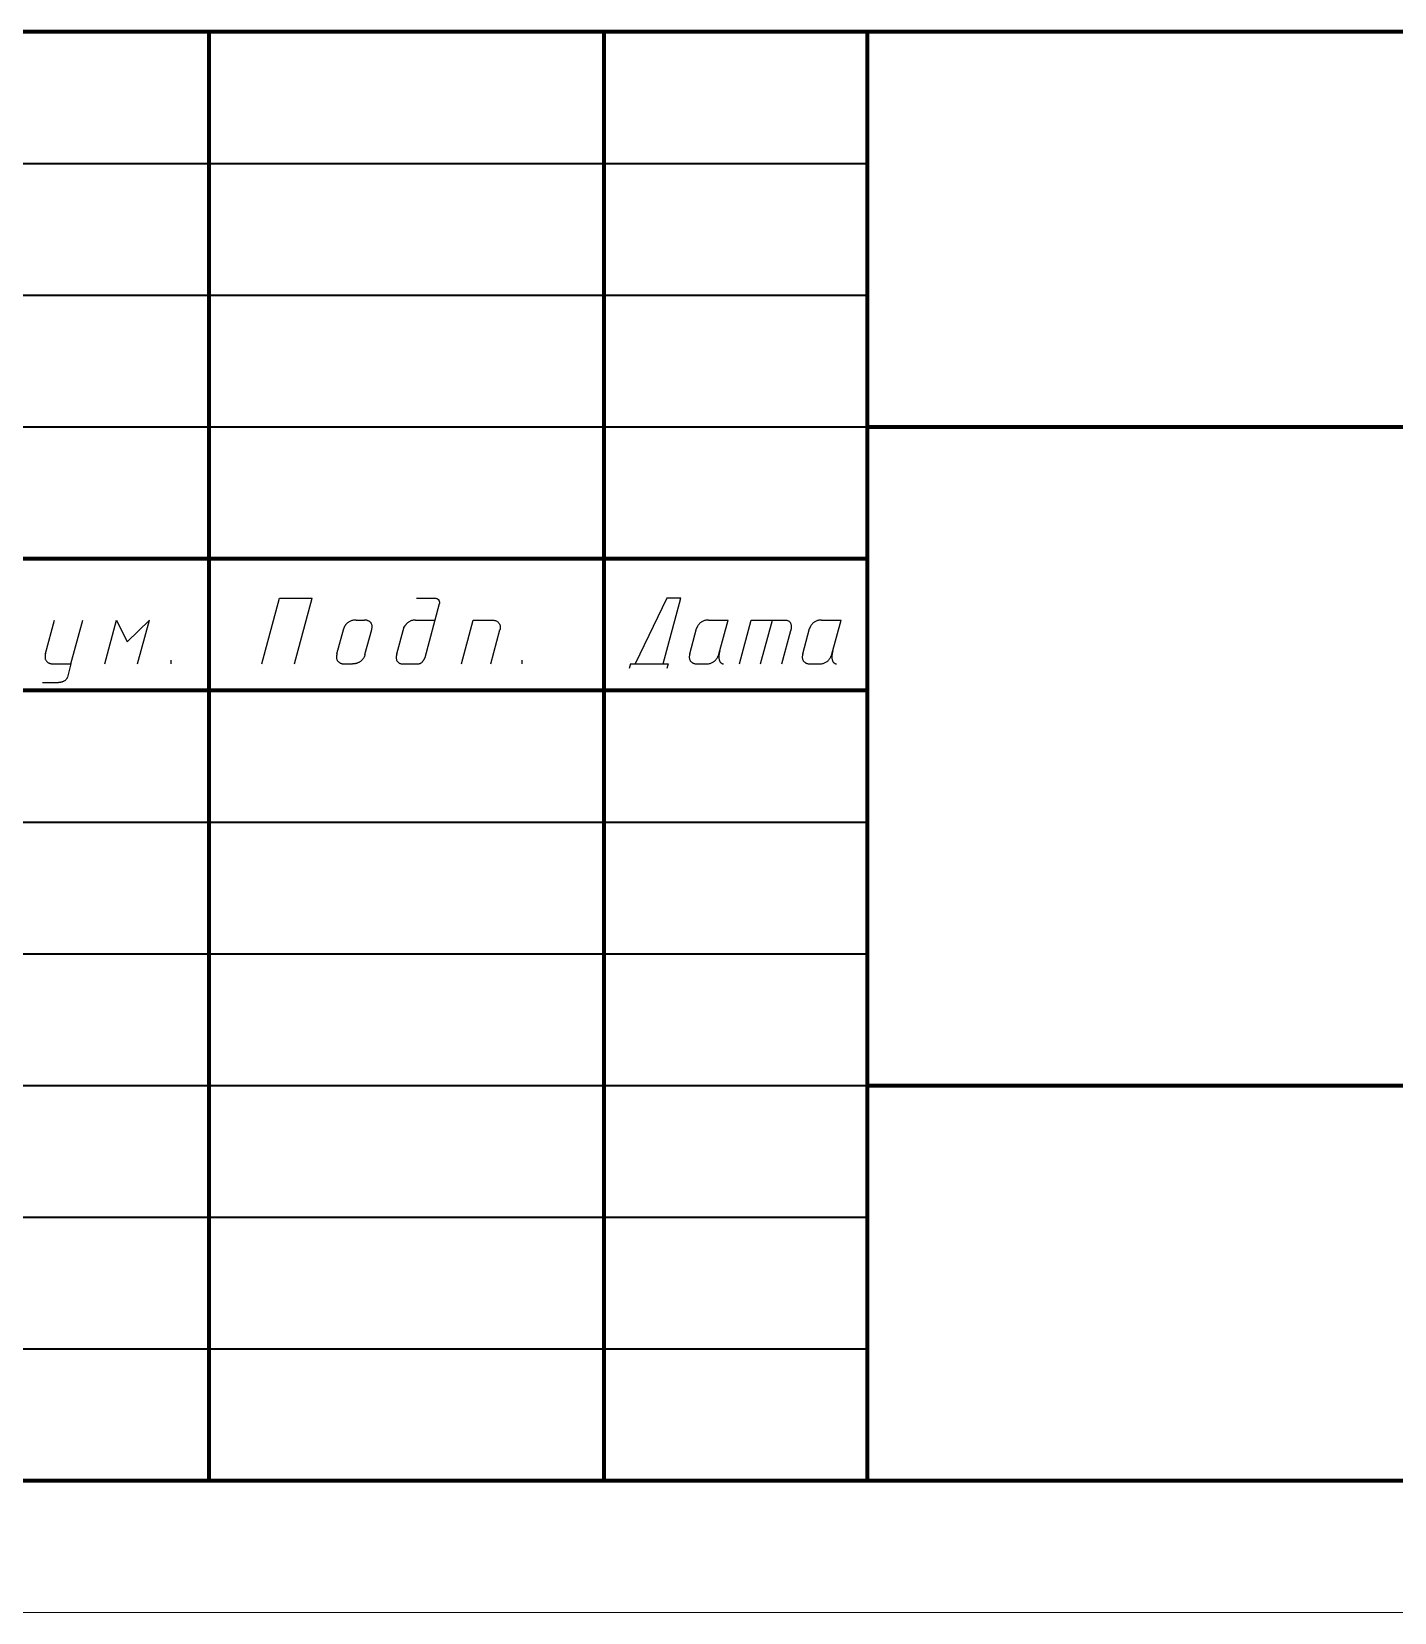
# Model space of a CAD drawing. Header units: millimetres. Extents: x 0 to 210, y 0 to 297.
# Drawn here: x 53.3 to 105, y 0 to 60 of the extents above; entities that cross this region are included whole.
import ezdxf

# ---------------------------------------------------------------- set-up
doc = ezdxf.new("R2010")
doc.units = ezdxf.units.MM
doc.layers.get('0').update_dxf_attribs({"linetype": 'CONTINUOUS', "lineweight": 0})

msp = doc.modelspace()

# ---------------------------------------------------------------- linework, layer by layer
at = {"lineweight": 100}
for p, q in [((20, 60), (205, 60)), ((60, 5), (60, 60)), ((75, 5), (75, 60)), ((85, 5), (85, 60)), ((85, 45), (205, 45)), ((20, 40), (85, 40)), ((20, 35), (85, 35)), ((85, 20), (205, 20)), ((20, 5), (205, 5))]:
    msp.add_line(p, q, dxfattribs=at)
for p, q in [((20, 55), (85, 55)), ((205, 5), (20, 5)), ((0, 0), (210, 0))]:
    msp.add_line(p, q)
at = {"lineweight": 35}
for p, q in [((20, 55), (85, 55)), ((20, 50), (85, 50)), ((20, 45), (85, 45)), ((20, 30), (85, 30)), ((20, 25), (85, 25)), ((20, 20), (85, 20)), ((20, 15), (85, 15)), ((20, 10), (85, 10))]:
    msp.add_line(p, q, dxfattribs=at)
at = {"linetype": 'CONTINUOUS', "lineweight": 25}
for p, q in [((62, 36), (62.67, 38.5)), ((62.67, 38.5), (63.92, 38.5)), ((63.25, 36), (63.92, 38.5)), ((67.872, 38.5), (68.551, 38.5)), ((68.551, 38.5), (68.575, 38.499)), ((68.575, 38.499), (68.596, 38.497)), ((68.596, 38.497), (68.616, 38.493)), ((68.616, 38.493), (68.634, 38.488)), ((68.634, 38.488), (68.651, 38.482)), ((68.651, 38.482), (68.665, 38.475)), ((68.665, 38.475), (68.679, 38.467)), ((68.679, 38.467), (68.69, 38.459)), ((68.69, 38.459), (68.701, 38.449)), ((68.701, 38.449), (68.71, 38.439)), ((68.71, 38.439), (68.718, 38.429)), ((68.718, 38.429), (68.725, 38.418)), ((68.725, 38.418), (68.73, 38.407)), ((68.73, 38.407), (68.735, 38.395)), ((68.201, 36.243), (68.751, 38.297)), ((68.735, 38.395), (68.739, 38.384)), ((68.739, 38.384), (68.742, 38.373)), ((68.742, 38.373), (68.745, 38.362)), ((68.745, 38.362), (68.747, 38.352)), ((68.747, 38.352), (68.748, 38.342)), ((68.748, 38.342), (68.749, 38.332)), ((68.749, 38.332), (68.749, 38.323)), ((68.749, 38.323), (68.749, 38.315)), ((68.749, 38.315), (68.749, 38.308)), ((68.749, 38.308), (68.749, 38.302)), ((68.749, 38.302), (68.749, 38.297)), ((68.749, 38.297), (68.749, 38.293)), ((68.749, 38.293), (68.749, 38.291)), ((68.749, 38.29), (68.75, 38.293)), ((68.749, 38.291), (68.749, 38.29)), ((68.749, 38.29), (68.749, 38.29)), ((68.75, 38.293), (68.751, 38.297)), ((53.793, 36.397), (54.133, 37.667)), ((54.759, 36), (55.205, 37.667)), ((56.038, 36), (56.485, 37.667)), ((56.038, 36), (56.485, 37.667)), ((56.485, 37.667), (56.887, 36.833)), ((57.735, 37.667), (56.887, 36.833)), ((57.288, 36), (57.735, 37.667)), ((64.855, 36.378), (65.114, 37.346)), ((65.115, 37.35), (65.114, 37.347)), ((65.114, 37.347), (65.114, 37.346)), ((65.117, 37.355), (65.115, 37.35)), ((65.119, 37.361), (65.117, 37.355)), ((65.122, 37.369), (65.119, 37.361)), ((65.125, 37.378), (65.122, 37.369)), ((65.13, 37.389), (65.125, 37.378)), ((65.135, 37.4), (65.13, 37.389)), ((65.141, 37.412), (65.135, 37.4)), ((65.148, 37.426), (65.141, 37.412)), ((65.156, 37.44), (65.148, 37.426)), ((65.165, 37.454), (65.156, 37.44)), ((65.175, 37.469), (65.165, 37.454)), ((65.186, 37.484), (65.175, 37.469)), ((65.199, 37.499), (65.186, 37.484)), ((65.212, 37.515), (65.199, 37.499)), ((65.227, 37.53), (65.212, 37.515)), ((65.243, 37.545), (65.227, 37.53)), ((65.26, 37.56), (65.243, 37.545)), ((65.279, 37.575), (65.26, 37.56)), ((65.299, 37.588), (65.279, 37.575)), ((65.321, 37.601), (65.299, 37.588)), ((65.344, 37.614), (65.321, 37.601)), ((65.368, 37.625), (65.344, 37.614)), ((65.394, 37.635), (65.368, 37.625)), ((65.422, 37.644), (65.394, 37.635)), ((65.451, 37.652), (65.422, 37.644)), ((65.482, 37.658), (65.451, 37.652)), ((65.515, 37.663), (65.482, 37.658)), ((65.55, 37.666), (65.515, 37.663)), ((65.587, 37.667), (65.55, 37.666)), ((65.587, 37.667), (65.899, 37.667)), ((65.9, 37.667), (65.899, 37.667)), ((65.903, 37.667), (65.9, 37.667)), ((65.908, 37.666), (65.903, 37.667)), ((65.914, 37.666), (65.908, 37.666)), ((65.923, 37.665), (65.914, 37.666)), ((65.92, 36.353), (66.175, 37.306)), ((65.933, 37.664), (65.923, 37.665)), ((65.944, 37.663), (65.933, 37.664)), ((65.957, 37.66), (65.944, 37.663)), ((65.97, 37.658), (65.957, 37.66)), ((65.985, 37.655), (65.97, 37.658)), ((66, 37.651), (65.985, 37.655)), ((66.015, 37.646), (66, 37.651)), ((66.031, 37.64), (66.015, 37.646)), ((66.047, 37.633), (66.031, 37.64)), ((66.063, 37.626), (66.047, 37.633)), ((66.079, 37.617), (66.063, 37.626)), ((66.095, 37.607), (66.079, 37.617)), ((66.11, 37.596), (66.095, 37.607)), ((66.124, 37.584), (66.11, 37.596)), ((66.137, 37.57), (66.124, 37.584)), ((66.149, 37.555), (66.137, 37.57)), ((66.16, 37.538), (66.149, 37.555)), ((66.17, 37.519), (66.16, 37.538)), ((66.178, 37.499), (66.17, 37.519)), ((66.175, 37.306), (66.183, 37.34)), ((66.184, 37.478), (66.178, 37.499)), ((66.183, 37.34), (66.188, 37.372)), ((66.189, 37.454), (66.184, 37.478)), ((66.188, 37.372), (66.191, 37.401)), ((66.191, 37.428), (66.189, 37.454)), ((66.191, 37.401), (66.191, 37.428)), ((67.127, 36.384), (67.403, 37.413)), ((67.4, 37.401), (67.401, 37.406)), ((67.4, 37.399), (67.4, 37.401)), ((67.401, 37.399), (67.4, 37.399)), ((67.401, 37.406), (67.403, 37.413)), ((67.403, 37.401), (67.401, 37.399)), ((67.406, 37.405), (67.403, 37.401)), ((67.409, 37.41), (67.406, 37.405)), ((67.414, 37.418), (67.409, 37.41)), ((67.42, 37.426), (67.414, 37.418)), ((67.427, 37.436), (67.42, 37.426)), ((67.435, 37.447), (67.427, 37.436)), ((67.444, 37.459), (67.435, 37.447)), ((67.454, 37.472), (67.444, 37.459)), ((67.465, 37.486), (67.454, 37.472)), ((67.477, 37.5), (67.465, 37.486)), ((67.49, 37.514), (67.477, 37.5)), ((67.505, 37.529), (67.49, 37.514)), ((67.521, 37.543), (67.505, 37.529)), ((67.537, 37.558), (67.521, 37.543)), ((67.556, 37.572), (67.537, 37.558)), ((67.575, 37.586), (67.556, 37.572)), ((67.596, 37.599), (67.575, 37.586)), ((67.617, 37.612), (67.596, 37.599)), ((67.641, 37.623), (67.617, 37.612)), ((67.665, 37.634), (67.641, 37.623)), ((67.691, 37.643), (67.665, 37.634)), ((67.718, 37.651), (67.691, 37.643)), ((67.746, 37.658), (67.718, 37.651)), ((67.776, 37.663), (67.746, 37.658)), ((67.807, 37.666), (67.776, 37.663)), ((67.84, 37.667), (67.807, 37.666)), ((67.84, 37.667), (68.582, 37.667)), ((69.584, 36), (70.031, 37.667)), ((70.031, 37.667), (70.695, 37.667)), ((70.695, 37.667), (70.737, 37.666)), ((70.695, 36), (71.043, 37.299)), ((70.737, 37.666), (70.775, 37.662)), ((70.775, 37.662), (70.81, 37.657)), ((70.81, 37.657), (70.842, 37.65)), ((70.842, 37.65), (70.872, 37.642)), ((70.872, 37.642), (70.898, 37.632)), ((70.898, 37.632), (70.922, 37.621)), ((70.922, 37.621), (70.944, 37.608)), ((70.944, 37.608), (70.963, 37.594)), ((70.963, 37.594), (70.98, 37.58)), ((70.98, 37.58), (70.994, 37.564)), ((70.994, 37.564), (71.007, 37.548)), ((71.007, 37.548), (71.018, 37.531)), ((71.018, 37.531), (71.027, 37.514)), ((71.027, 37.514), (71.035, 37.497)), ((71.035, 37.497), (71.041, 37.479)), ((71.041, 37.479), (71.046, 37.462)), ((71.044, 37.301), (71.043, 37.299)), ((71.045, 37.305), (71.044, 37.301)), ((71.046, 37.312), (71.045, 37.305)), ((71.046, 37.462), (71.049, 37.445)), ((71.048, 37.32), (71.046, 37.312)), ((71.05, 37.329), (71.048, 37.32)), ((71.049, 37.445), (71.052, 37.428)), ((71.051, 37.34), (71.05, 37.329)), ((71.052, 37.352), (71.051, 37.34)), ((71.052, 37.428), (71.053, 37.411)), ((71.053, 37.366), (71.052, 37.352)), ((71.053, 37.411), (71.054, 37.395)), ((71.054, 37.38), (71.053, 37.366)), ((71.054, 37.395), (71.054, 37.38)), ((53.775, 36.293), (53.774, 36.263)), ((53.774, 36.263), (53.775, 36.234)), ((53.778, 36.325), (53.775, 36.293)), ((53.775, 36.234), (53.779, 36.208)), ((53.784, 36.36), (53.778, 36.325)), ((53.779, 36.208), (53.785, 36.184)), ((53.793, 36.397), (53.784, 36.36)), ((53.785, 36.184), (53.792, 36.162)), ((53.792, 36.162), (53.802, 36.142)), ((53.802, 36.142), (53.812, 36.124)), ((53.812, 36.124), (53.824, 36.107)), ((53.824, 36.107), (53.837, 36.092)), ((53.837, 36.092), (53.851, 36.078)), ((53.851, 36.078), (53.866, 36.066)), ((53.866, 36.066), (53.881, 36.055)), ((53.881, 36.055), (53.897, 36.045)), ((53.897, 36.045), (53.913, 36.037)), ((53.913, 36.037), (53.929, 36.029)), ((53.929, 36.029), (53.945, 36.023)), ((53.945, 36.023), (53.961, 36.018)), ((53.961, 36.018), (53.976, 36.013)), ((53.976, 36.013), (53.99, 36.01)), ((53.99, 36.01), (54.004, 36.007)), ((54.004, 36.007), (54.017, 36.005)), ((54.017, 36.005), (54.029, 36.003)), ((54.029, 36.003), (54.039, 36.002)), ((54.039, 36.002), (54.048, 36.001)), ((54.048, 36.001), (54.055, 36)), ((54.055, 36), (54.061, 36)), ((54.061, 36), (54.064, 36)), ((54.064, 36), (54.065, 36)), ((54.065, 36), (54.759, 36)), ((54.759, 36), (54.625, 35.502)), ((58.568, 36), (58.568, 36.139)), ((64.841, 36.31), (64.838, 36.279)), ((64.838, 36.279), (64.838, 36.25)), ((64.838, 36.25), (64.841, 36.223)), ((64.846, 36.343), (64.841, 36.31)), ((64.841, 36.223), (64.845, 36.199)), ((64.845, 36.199), (64.852, 36.176)), ((64.855, 36.378), (64.846, 36.343)), ((64.852, 36.176), (64.86, 36.155)), ((64.86, 36.155), (64.87, 36.135)), ((64.87, 36.135), (64.881, 36.118)), ((64.881, 36.118), (64.894, 36.102)), ((64.894, 36.102), (64.907, 36.087)), ((64.907, 36.087), (64.921, 36.074)), ((64.921, 36.074), (64.936, 36.062)), ((64.936, 36.062), (64.952, 36.052)), ((64.952, 36.052), (64.968, 36.043)), ((64.968, 36.043), (64.984, 36.035)), ((64.984, 36.035), (64.999, 36.028)), ((64.999, 36.028), (65.015, 36.022)), ((65.015, 36.022), (65.029, 36.017)), ((65.029, 36.017), (65.044, 36.013)), ((65.044, 36.013), (65.057, 36.009)), ((65.057, 36.009), (65.069, 36.007)), ((65.069, 36.007), (65.08, 36.004)), ((65.08, 36.004), (65.09, 36.003)), ((65.09, 36.003), (65.098, 36.002)), ((65.098, 36.002), (65.104, 36.001)), ((65.104, 36.001), (65.108, 36)), ((65.109, 36), (65.106, 36)), ((65.106, 36), (65.451, 36)), ((65.108, 36), (65.11, 36)), ((65.11, 36), (65.109, 36)), ((65.455, 36), (65.451, 36)), ((65.46, 36), (65.455, 36)), ((65.468, 36), (65.46, 36)), ((65.476, 36.001), (65.468, 36)), ((65.487, 36.001), (65.476, 36.001)), ((65.499, 36.003), (65.487, 36.001)), ((65.512, 36.004), (65.499, 36.003)), ((65.526, 36.006), (65.512, 36.004)), ((65.542, 36.009), (65.526, 36.006)), ((65.558, 36.012), (65.542, 36.009)), ((65.575, 36.016), (65.558, 36.012)), ((65.593, 36.02), (65.575, 36.016)), ((65.612, 36.026), (65.593, 36.02)), ((65.631, 36.032), (65.612, 36.026)), ((65.651, 36.04), (65.631, 36.032)), ((65.67, 36.049), (65.651, 36.04)), ((65.69, 36.058), (65.67, 36.049)), ((65.71, 36.069), (65.69, 36.058)), ((65.73, 36.081), (65.71, 36.069)), ((65.75, 36.095), (65.73, 36.081)), ((65.769, 36.11), (65.75, 36.095)), ((65.788, 36.126), (65.769, 36.11)), ((65.806, 36.144), (65.788, 36.126)), ((65.824, 36.164), (65.806, 36.144)), ((65.841, 36.185), (65.824, 36.164)), ((65.857, 36.208), (65.841, 36.185)), ((65.872, 36.233), (65.857, 36.208)), ((65.886, 36.26), (65.872, 36.233)), ((65.899, 36.289), (65.886, 36.26)), ((65.91, 36.32), (65.899, 36.289)), ((65.92, 36.353), (65.91, 36.32)), ((67.108, 36.283), (67.106, 36.254)), ((67.106, 36.254), (67.106, 36.227)), ((67.106, 36.227), (67.108, 36.202)), ((67.112, 36.315), (67.108, 36.283)), ((67.108, 36.202), (67.111, 36.178)), ((67.111, 36.178), (67.116, 36.157)), ((67.119, 36.348), (67.112, 36.315)), ((67.116, 36.157), (67.123, 36.137)), ((67.127, 36.384), (67.119, 36.348)), ((67.123, 36.137), (67.131, 36.12)), ((67.131, 36.12), (67.14, 36.103)), ((67.14, 36.103), (67.15, 36.089)), ((67.15, 36.089), (67.162, 36.075)), ((67.162, 36.075), (67.174, 36.063)), ((67.174, 36.063), (67.187, 36.053)), ((67.187, 36.053), (67.201, 36.044)), ((67.201, 36.044), (67.215, 36.035)), ((67.215, 36.035), (67.229, 36.028)), ((67.229, 36.028), (67.244, 36.022)), ((67.244, 36.022), (67.259, 36.017)), ((67.259, 36.017), (67.274, 36.013)), ((67.274, 36.013), (67.289, 36.009)), ((67.289, 36.009), (67.303, 36.007)), ((67.303, 36.007), (67.317, 36.004)), ((67.317, 36.004), (67.331, 36.003)), ((67.331, 36.003), (67.344, 36.002)), ((67.344, 36.002), (67.357, 36.001)), ((67.357, 36.001), (67.368, 36)), ((67.368, 36), (67.379, 36)), ((67.379, 36), (67.388, 36)), ((67.388, 36), (67.397, 36)), ((67.397, 36), (67.918, 36)), ((67.918, 36), (67.939, 36.001)), ((67.939, 36.001), (67.959, 36.003)), ((67.959, 36.003), (67.977, 36.007)), ((67.977, 36.007), (67.995, 36.012)), ((67.995, 36.012), (68.012, 36.019)), ((68.012, 36.019), (68.029, 36.027)), ((68.029, 36.027), (68.044, 36.035)), ((68.044, 36.035), (68.059, 36.045)), ((68.059, 36.045), (68.073, 36.055)), ((68.073, 36.055), (68.086, 36.066)), ((68.086, 36.066), (68.098, 36.078)), ((68.098, 36.078), (68.109, 36.09)), ((68.109, 36.09), (68.12, 36.102)), ((68.12, 36.102), (68.13, 36.114)), ((68.13, 36.114), (68.14, 36.127)), ((68.14, 36.127), (68.148, 36.139)), ((68.148, 36.139), (68.156, 36.152)), ((68.156, 36.152), (68.163, 36.164)), ((68.163, 36.164), (68.17, 36.176)), ((68.17, 36.176), (68.176, 36.187)), ((68.176, 36.187), (68.181, 36.197)), ((68.181, 36.197), (68.186, 36.207)), ((68.186, 36.207), (68.19, 36.216)), ((68.19, 36.216), (68.193, 36.224)), ((68.193, 36.224), (68.196, 36.231)), ((68.196, 36.231), (68.198, 36.237)), ((68.198, 36.237), (68.2, 36.241)), ((68.2, 36.241), (68.201, 36.244)), ((68.201, 36.244), (68.201, 36.246)), ((68.201, 36.246), (68.201, 36.245)), ((68.201, 36.245), (68.201, 36.243)), ((71.887, 36), (71.887, 36.139)), ((54.579, 35.414), (54.566, 35.4)), ((54.591, 35.429), (54.579, 35.414)), ((54.602, 35.445), (54.591, 35.429)), ((54.611, 35.463), (54.602, 35.445)), ((54.619, 35.482), (54.611, 35.463)), ((54.625, 35.502), (54.619, 35.482)), ((54.25, 35.286), (53.676, 35.286)), ((54.253, 35.286), (54.25, 35.286)), ((54.25, 35.286), (54.25, 35.286)), ((54.258, 35.286), (54.253, 35.286)), ((54.264, 35.287), (54.258, 35.286)), ((54.271, 35.287), (54.264, 35.287)), ((54.28, 35.288), (54.271, 35.287)), ((54.291, 35.289), (54.28, 35.288)), ((54.302, 35.29), (54.291, 35.289)), ((54.315, 35.291), (54.302, 35.29)), ((54.329, 35.293), (54.315, 35.291)), ((54.343, 35.296), (54.329, 35.293)), ((54.358, 35.299), (54.343, 35.296)), ((54.374, 35.302), (54.358, 35.299)), ((54.39, 35.306), (54.374, 35.302)), ((54.407, 35.311), (54.39, 35.306)), ((54.423, 35.316), (54.407, 35.311)), ((54.44, 35.322), (54.423, 35.316)), ((54.457, 35.329), (54.44, 35.322)), ((54.474, 35.336), (54.457, 35.329)), ((54.491, 35.344), (54.474, 35.336)), ((54.507, 35.353), (54.491, 35.344)), ((54.523, 35.363), (54.507, 35.353)), ((54.538, 35.375), (54.523, 35.363)), ((54.553, 35.387), (54.538, 35.375)), ((54.566, 35.4), (54.553, 35.387))]:
    msp.add_line(p, q, dxfattribs=at)
at = {"color": 7, "linetype": 'CONTINUOUS', "lineweight": 25}
for p, q in [((77.377, 38.5), (76.178, 36)), ((77.244, 36), (77.914, 38.5)), ((77.914, 38.5), (77.377, 38.5)), ((77.891, 38.415), (77.914, 38.5)), ((78.249, 36.382), (78.507, 37.345)), ((78.508, 37.346), (78.507, 37.345)), ((78.51, 37.353), (78.508, 37.349)), ((78.508, 37.349), (78.508, 37.346)), ((78.512, 37.36), (78.51, 37.353)), ((78.515, 37.367), (78.512, 37.36)), ((78.519, 37.377), (78.515, 37.367)), ((78.523, 37.387), (78.519, 37.377)), ((78.528, 37.398), (78.523, 37.387)), ((78.534, 37.411), (78.528, 37.398)), ((78.541, 37.424), (78.534, 37.411)), ((78.549, 37.438), (78.541, 37.424)), ((78.558, 37.452), (78.549, 37.438)), ((78.568, 37.467), (78.558, 37.452)), ((78.579, 37.483), (78.568, 37.467)), ((78.591, 37.498), (78.579, 37.483)), ((78.604, 37.514), (78.591, 37.498)), ((78.619, 37.529), (78.604, 37.514)), ((78.634, 37.544), (78.619, 37.529)), ((78.651, 37.559), (78.634, 37.544)), ((78.669, 37.574), (78.651, 37.559)), ((78.689, 37.588), (78.669, 37.574)), ((78.71, 37.601), (78.689, 37.588)), ((78.732, 37.613), (78.71, 37.601)), ((78.756, 37.625), (78.732, 37.613)), ((78.781, 37.635), (78.756, 37.625)), ((78.808, 37.644), (78.781, 37.635)), ((78.836, 37.652), (78.808, 37.644)), ((78.866, 37.658), (78.836, 37.652)), ((78.898, 37.663), (78.866, 37.658)), ((78.931, 37.666), (78.898, 37.663)), ((78.966, 37.667), (78.931, 37.666)), ((78.966, 37.667), (79.705, 37.667)), ((79.358, 36.371), (79.705, 37.667)), ((80.138, 36), (80.585, 37.667)), ((80.585, 37.667), (81.842, 37.667)), ((80.941, 36), (81.387, 37.667)), ((81.744, 36), (82.084, 37.272)), ((81.842, 37.667), (81.875, 37.666)), ((81.875, 37.666), (81.905, 37.662)), ((81.905, 37.662), (81.932, 37.657)), ((81.932, 37.657), (81.957, 37.65)), ((81.957, 37.65), (81.98, 37.641)), ((81.98, 37.641), (82, 37.63)), ((82, 37.63), (82.018, 37.618)), ((82.018, 37.618), (82.034, 37.605)), ((82.034, 37.605), (82.048, 37.591)), ((82.048, 37.591), (82.06, 37.575)), ((82.06, 37.575), (82.07, 37.559)), ((82.07, 37.559), (82.079, 37.542)), ((82.079, 37.542), (82.086, 37.525)), ((82.084, 37.272), (82.083, 37.268)), ((82.086, 37.278), (82.084, 37.272)), ((82.086, 37.525), (82.092, 37.506)), ((82.088, 37.286), (82.086, 37.278)), ((82.09, 37.295), (82.088, 37.286)), ((82.092, 37.306), (82.09, 37.295)), ((82.092, 37.506), (82.096, 37.488)), ((82.095, 37.319), (82.092, 37.306)), ((82.097, 37.332), (82.095, 37.319)), ((82.096, 37.488), (82.1, 37.47)), ((82.099, 37.347), (82.097, 37.332)), ((82.101, 37.363), (82.099, 37.347)), ((82.1, 37.47), (82.102, 37.451)), ((82.102, 37.379), (82.101, 37.363)), ((82.102, 37.451), (82.103, 37.433)), ((82.103, 37.397), (82.102, 37.379)), ((82.103, 37.433), (82.104, 37.414)), ((82.104, 37.414), (82.103, 37.397)), ((82.539, 36.382), (82.797, 37.345)), ((82.798, 37.346), (82.797, 37.345)), ((82.799, 37.349), (82.798, 37.346)), ((82.8, 37.353), (82.799, 37.349)), ((82.802, 37.36), (82.8, 37.353)), ((82.805, 37.367), (82.802, 37.36)), ((82.809, 37.377), (82.805, 37.367)), ((82.813, 37.387), (82.809, 37.377)), ((82.818, 37.398), (82.813, 37.387)), ((82.824, 37.411), (82.818, 37.398)), ((82.831, 37.424), (82.824, 37.411)), ((82.839, 37.438), (82.831, 37.424)), ((82.848, 37.452), (82.839, 37.438)), ((82.858, 37.467), (82.848, 37.452)), ((82.869, 37.483), (82.858, 37.467)), ((82.881, 37.498), (82.869, 37.483)), ((82.894, 37.514), (82.881, 37.498)), ((82.909, 37.529), (82.894, 37.514)), ((82.924, 37.544), (82.909, 37.529)), ((82.941, 37.559), (82.924, 37.544)), ((82.96, 37.574), (82.941, 37.559)), ((82.979, 37.588), (82.96, 37.574)), ((83, 37.601), (82.979, 37.588)), ((83.022, 37.613), (83, 37.601)), ((83.046, 37.625), (83.022, 37.613)), ((83.071, 37.635), (83.046, 37.625)), ((83.098, 37.644), (83.071, 37.635)), ((83.126, 37.652), (83.098, 37.644)), ((83.156, 37.658), (83.126, 37.652)), ((83.188, 37.663), (83.156, 37.658)), ((83.221, 37.666), (83.188, 37.663)), ((83.256, 37.667), (83.221, 37.666)), ((83.256, 37.667), (83.995, 37.667)), ((83.648, 36.371), (83.995, 37.667)), ((76, 36), (75.952, 35.822)), ((76, 36), (77.428, 36)), ((77.428, 36), (77.38, 35.822)), ((78.232, 36.281), (78.231, 36.252)), ((78.231, 36.252), (78.233, 36.225)), ((78.235, 36.312), (78.232, 36.281)), ((78.233, 36.225), (78.237, 36.2)), ((78.241, 36.346), (78.235, 36.312)), ((78.237, 36.2), (78.242, 36.177)), ((78.249, 36.382), (78.241, 36.346)), ((78.242, 36.177), (78.25, 36.156)), ((78.25, 36.156), (78.259, 36.136)), ((78.259, 36.136), (78.269, 36.119)), ((78.269, 36.119), (78.281, 36.102)), ((78.281, 36.102), (78.294, 36.088)), ((78.294, 36.088), (78.308, 36.075)), ((78.308, 36.075), (78.323, 36.063)), ((78.323, 36.063), (78.338, 36.052)), ((78.338, 36.052), (78.354, 36.043)), ((78.354, 36.043), (78.37, 36.035)), ((78.37, 36.035), (78.386, 36.028)), ((78.386, 36.028), (78.403, 36.022)), ((78.403, 36.022), (78.419, 36.017)), ((78.419, 36.017), (78.435, 36.013)), ((78.435, 36.013), (78.45, 36.009)), ((78.45, 36.009), (78.464, 36.007)), ((78.464, 36.007), (78.478, 36.004)), ((78.478, 36.004), (78.491, 36.003)), ((78.491, 36.003), (78.502, 36.002)), ((78.502, 36.002), (78.512, 36.001)), ((78.512, 36.001), (78.521, 36)), ((78.521, 36), (78.528, 36)), ((78.528, 36), (78.533, 36)), ((78.533, 36), (78.536, 36)), ((78.536, 36), (78.896, 36)), ((78.896, 36), (78.93, 36.001)), ((78.93, 36.001), (78.963, 36.004)), ((78.963, 36.004), (78.994, 36.01)), ((78.994, 36.01), (79.024, 36.017)), ((79.024, 36.017), (79.051, 36.026)), ((79.051, 36.026), (79.078, 36.036)), ((79.078, 36.036), (79.103, 36.048)), ((79.103, 36.048), (79.127, 36.061)), ((79.127, 36.061), (79.149, 36.075)), ((79.149, 36.075), (79.17, 36.09)), ((79.17, 36.09), (79.189, 36.106)), ((79.189, 36.106), (79.208, 36.123)), ((79.208, 36.123), (79.225, 36.14)), ((79.225, 36.14), (79.241, 36.158)), ((79.241, 36.158), (79.255, 36.176)), ((79.255, 36.176), (79.269, 36.194)), ((79.269, 36.194), (79.281, 36.211)), ((79.281, 36.211), (79.293, 36.229)), ((79.293, 36.229), (79.303, 36.246)), ((79.303, 36.246), (79.312, 36.263)), ((79.312, 36.263), (79.321, 36.279)), ((79.321, 36.279), (79.328, 36.294)), ((79.328, 36.294), (79.335, 36.309)), ((79.335, 36.309), (79.34, 36.322)), ((79.34, 36.322), (79.345, 36.334)), ((79.345, 36.334), (79.349, 36.345)), ((79.349, 36.345), (79.352, 36.354)), ((79.352, 36.354), (79.354, 36.361)), ((79.354, 36.361), (79.356, 36.366)), ((79.356, 36.292), (79.355, 36.259)), ((79.355, 36.259), (79.356, 36.229)), ((79.356, 36.366), (79.357, 36.37)), ((79.358, 36.327), (79.356, 36.292)), ((79.356, 36.229), (79.358, 36.202)), ((79.357, 36.37), (79.358, 36.371)), ((79.363, 36.364), (79.358, 36.327)), ((79.358, 36.202), (79.362, 36.177)), ((79.362, 36.177), (79.367, 36.154)), ((79.37, 36.405), (79.363, 36.364)), ((79.367, 36.154), (79.374, 36.133)), ((79.379, 36.448), (79.37, 36.405)), ((79.374, 36.133), (79.381, 36.114)), ((79.391, 36.494), (79.379, 36.448)), ((79.381, 36.114), (79.39, 36.097)), ((79.39, 36.097), (79.399, 36.082)), ((79.399, 36.082), (79.408, 36.068)), ((79.408, 36.068), (79.419, 36.056)), ((79.419, 36.056), (79.429, 36.046)), ((79.429, 36.046), (79.44, 36.036)), ((79.44, 36.036), (79.451, 36.029)), ((79.451, 36.029), (79.462, 36.022)), ((79.462, 36.022), (79.472, 36.017)), ((79.472, 36.017), (79.482, 36.012)), ((79.482, 36.012), (79.492, 36.008)), ((79.492, 36.008), (79.501, 36.006)), ((79.501, 36.006), (79.51, 36.004)), ((79.51, 36.004), (79.517, 36.002)), ((79.517, 36.002), (79.523, 36.001)), ((79.523, 36.001), (79.529, 36)), ((79.529, 36), (79.533, 36)), ((79.533, 36), (79.535, 36)), ((79.535, 36), (79.536, 36)), ((82.522, 36.281), (82.521, 36.252)), ((82.521, 36.252), (82.523, 36.225)), ((82.525, 36.312), (82.522, 36.281)), ((82.523, 36.225), (82.527, 36.2)), ((82.531, 36.346), (82.525, 36.312)), ((82.527, 36.2), (82.532, 36.177)), ((82.539, 36.382), (82.531, 36.346)), ((82.532, 36.177), (82.54, 36.156)), ((82.54, 36.156), (82.549, 36.136)), ((82.549, 36.136), (82.559, 36.119)), ((82.559, 36.119), (82.571, 36.102)), ((82.571, 36.102), (82.584, 36.088)), ((82.584, 36.088), (82.598, 36.075)), ((82.598, 36.075), (82.613, 36.063)), ((82.613, 36.063), (82.628, 36.052)), ((82.628, 36.052), (82.644, 36.043)), ((82.644, 36.043), (82.66, 36.035)), ((82.66, 36.035), (82.677, 36.028)), ((82.677, 36.028), (82.693, 36.022)), ((82.693, 36.022), (82.709, 36.017)), ((82.709, 36.017), (82.725, 36.013)), ((82.725, 36.013), (82.74, 36.009)), ((82.74, 36.009), (82.754, 36.007)), ((82.754, 36.007), (82.768, 36.004)), ((82.768, 36.004), (82.781, 36.003)), ((82.781, 36.003), (82.792, 36.002)), ((82.792, 36.002), (82.802, 36.001)), ((82.802, 36.001), (82.811, 36)), ((82.811, 36), (82.818, 36)), ((82.818, 36), (82.823, 36)), ((82.823, 36), (82.826, 36)), ((82.826, 36), (83.186, 36)), ((83.186, 36), (83.22, 36.001)), ((83.22, 36.001), (83.253, 36.004)), ((83.253, 36.004), (83.284, 36.01)), ((83.284, 36.01), (83.314, 36.017)), ((83.314, 36.017), (83.341, 36.026)), ((83.341, 36.026), (83.368, 36.036)), ((83.368, 36.036), (83.393, 36.048)), ((83.393, 36.048), (83.417, 36.061)), ((83.417, 36.061), (83.439, 36.075)), ((83.439, 36.075), (83.46, 36.09)), ((83.46, 36.09), (83.479, 36.106)), ((83.479, 36.106), (83.498, 36.123)), ((83.498, 36.123), (83.515, 36.14)), ((83.515, 36.14), (83.531, 36.158)), ((83.531, 36.158), (83.545, 36.176)), ((83.545, 36.176), (83.559, 36.194)), ((83.559, 36.194), (83.571, 36.211)), ((83.571, 36.211), (83.583, 36.229)), ((83.583, 36.229), (83.593, 36.246)), ((83.593, 36.246), (83.602, 36.263)), ((83.602, 36.263), (83.611, 36.279)), ((83.611, 36.279), (83.618, 36.294)), ((83.618, 36.294), (83.625, 36.309)), ((83.625, 36.309), (83.63, 36.322)), ((83.63, 36.322), (83.635, 36.334)), ((83.635, 36.334), (83.639, 36.345)), ((83.639, 36.345), (83.642, 36.354)), ((83.642, 36.354), (83.644, 36.361)), ((83.644, 36.361), (83.646, 36.366)), ((83.646, 36.292), (83.645, 36.259)), ((83.645, 36.259), (83.646, 36.229)), ((83.646, 36.366), (83.647, 36.37)), ((83.648, 36.327), (83.646, 36.292)), ((83.646, 36.229), (83.648, 36.202)), ((83.647, 36.37), (83.648, 36.371)), ((83.653, 36.364), (83.648, 36.327)), ((83.648, 36.202), (83.652, 36.177)), ((83.652, 36.177), (83.657, 36.154)), ((83.66, 36.405), (83.653, 36.364)), ((83.657, 36.154), (83.664, 36.133)), ((83.669, 36.448), (83.66, 36.405)), ((83.664, 36.133), (83.671, 36.114)), ((83.681, 36.494), (83.669, 36.448)), ((83.671, 36.114), (83.68, 36.097)), ((83.68, 36.097), (83.689, 36.082)), ((83.689, 36.082), (83.698, 36.068)), ((83.698, 36.068), (83.709, 36.056)), ((83.709, 36.056), (83.719, 36.046)), ((83.719, 36.046), (83.73, 36.036)), ((83.73, 36.036), (83.741, 36.029)), ((83.741, 36.029), (83.752, 36.022)), ((83.752, 36.022), (83.762, 36.017)), ((83.762, 36.017), (83.772, 36.012)), ((83.772, 36.012), (83.782, 36.008)), ((83.782, 36.008), (83.791, 36.006)), ((83.791, 36.006), (83.8, 36.004)), ((83.8, 36.004), (83.807, 36.002)), ((83.807, 36.002), (83.813, 36.001)), ((83.813, 36.001), (83.819, 36)), ((83.819, 36), (83.823, 36)), ((83.823, 36), (83.825, 36)), ((83.825, 36), (83.826, 36))]:
    msp.add_line(p, q, dxfattribs=at)

doc.saveas('drawing.dxf')
